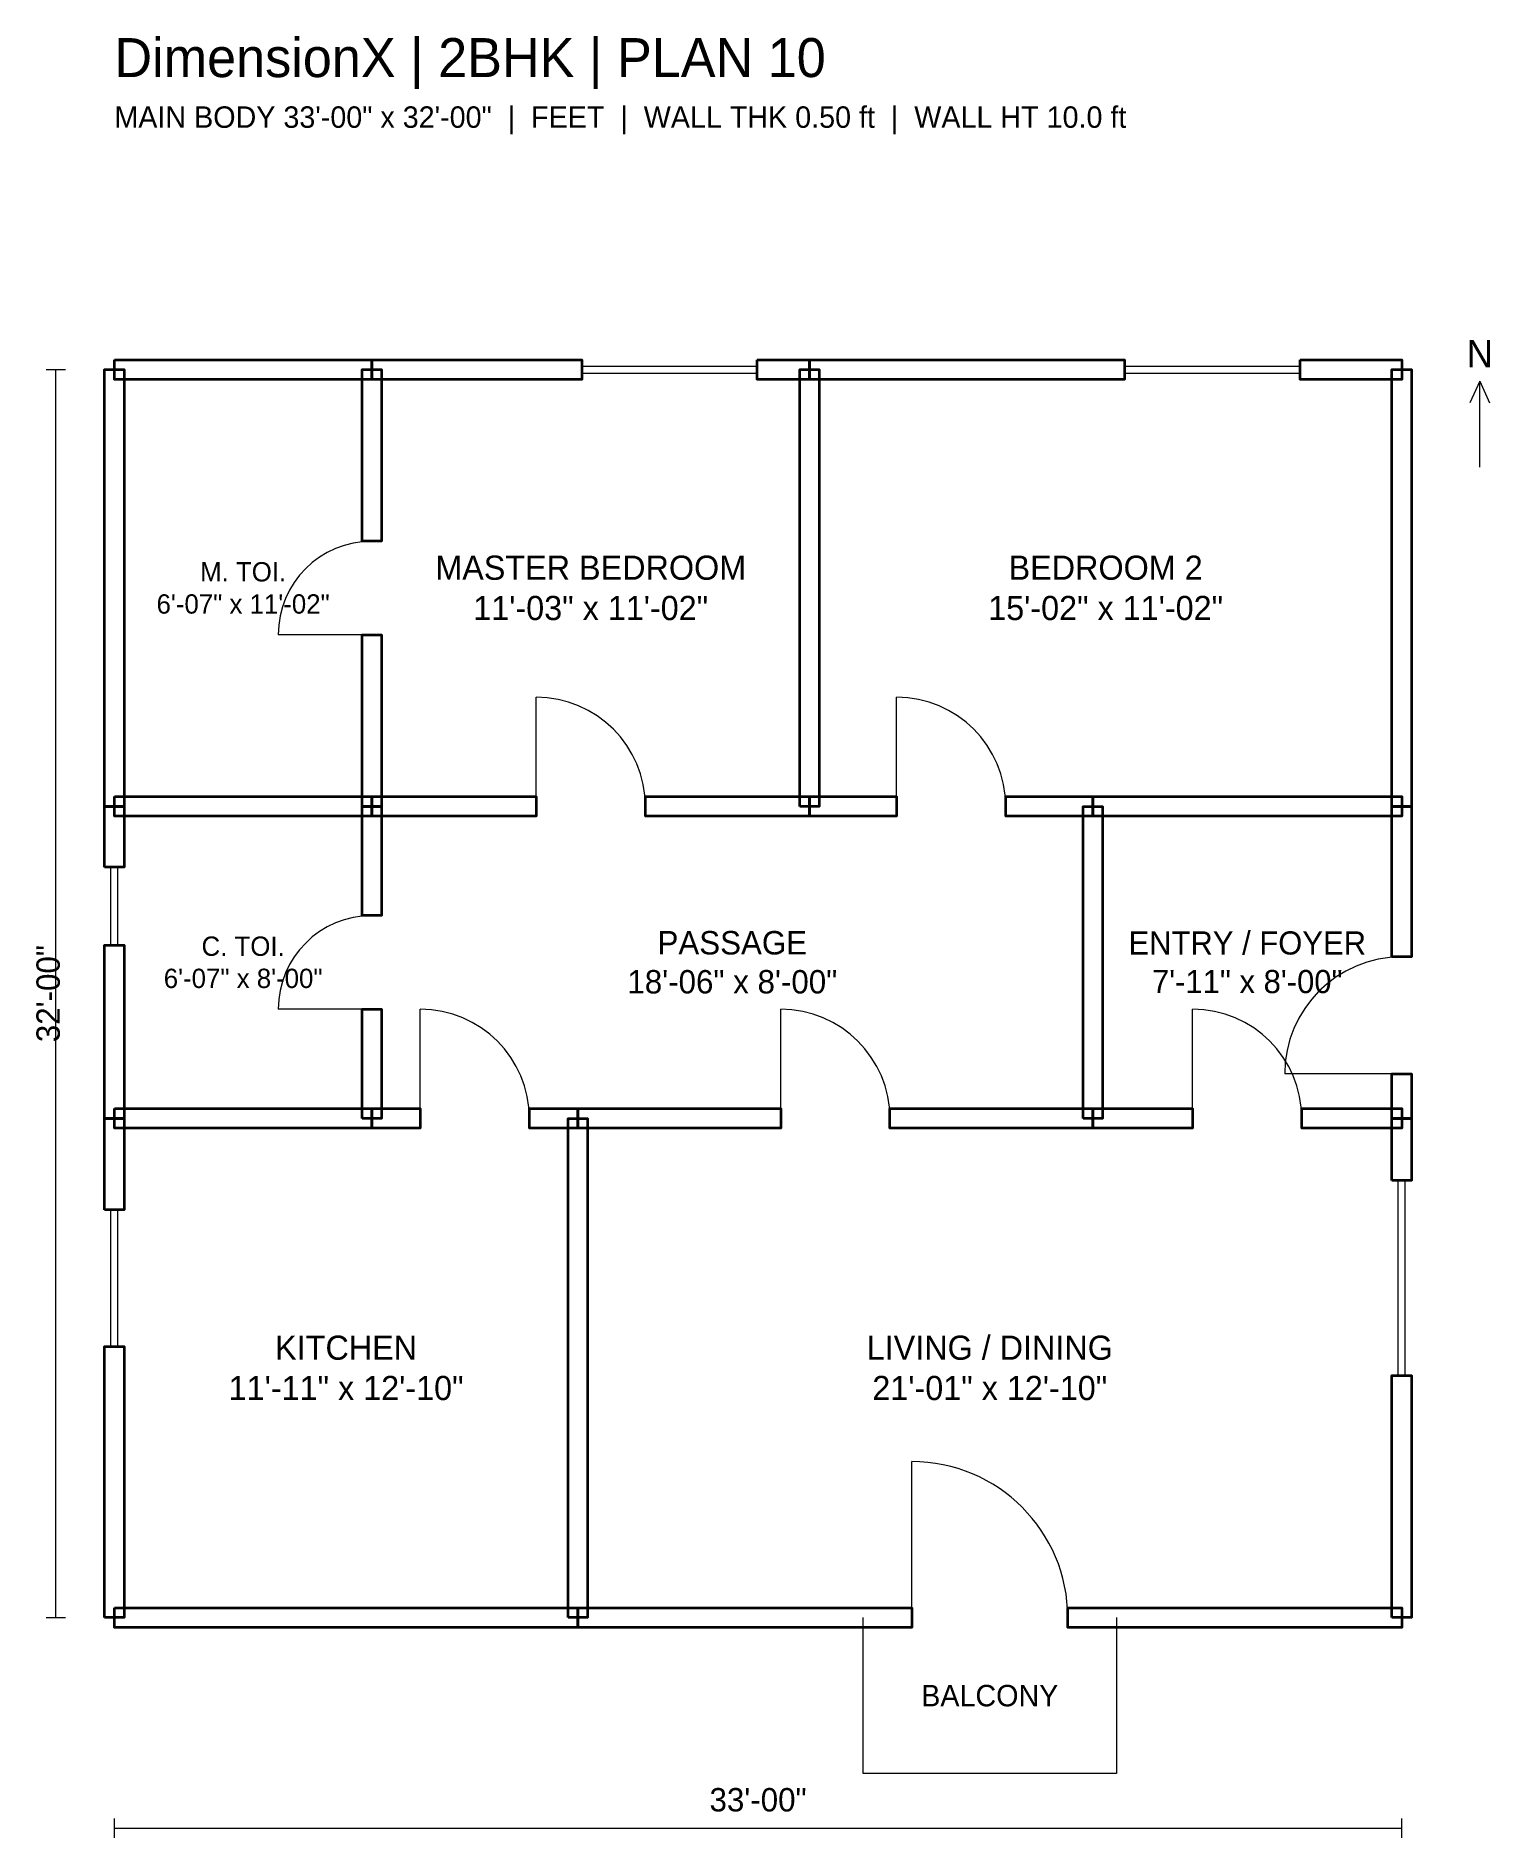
# Model space of a CAD drawing. Header units: feet. Extents: x -2 to 35.3, y -5.7 to 40.6.
import ezdxf
from ezdxf.enums import TextEntityAlignment as Align

# ---------------------------------------------------------------- set-up
doc = ezdxf.new("R2010")
doc.units = ezdxf.units.FT
doc.header["$MEASUREMENT"] = 0
for name, color, linetype, lineweight in [('DX_DIMENSION', 8, 'CONTINUOUS', 9), ('DX_DOOR_SYMBOL', 1, 'CONTINUOUS', 18), ('DX_RAILING', 3, 'CONTINUOUS', 13), ('DX_ROOM_LABEL', 7, 'CONTINUOUS', 13), ('DX_TITLE', 7, 'CONTINUOUS', 18), ('DX_WALL_FACE', 7, 'CONTINUOUS', 35), ('DX_WINDOW_SYMBOL', 4, 'CONTINUOUS', 18)]:
    doc.layers.add(name, color=color, linetype=linetype, lineweight=lineweight)

msp = doc.modelspace()

# ---------------------------------------------------------------- linework, layer by layer
at = {"layer": 'DX_DIMENSION'}
for p, q in [((-1.75, 32), (-1.25, 32)), ((-1.5, 0), (-1.5, 32)), ((35, 31.7), (34.75, 31.15)), ((35, 29.5), (35, 31.7)), ((35, 31.7), (35.25, 31.15)), ((-1.75, 0), (-1.25, 0)), ((0, -5.65), (0, -5.15)), ((0, -5.4), (33, -5.4)), ((33, -5.65), (33, -5.15))]:
    msp.add_line(p, q, dxfattribs=at)
at = {"layer": 'DX_DOOR_SYMBOL'}
for p, q in [((6.6, 25.2), (4.2, 25.2)), ((10.81, 20.8), (10.81, 23.6)), ((20.05, 20.8), (20.05, 23.6)), ((6.6, 15.6), (4.2, 15.6)), ((7.84, 12.8), (7.84, 15.6)), ((17.08, 12.8), (17.08, 15.6)), ((27.64, 12.8), (27.64, 15.6)), ((33, 13.94), (30, 13.94)), ((20.44, 0), (20.44, 4))]:
    msp.add_line(p, q, dxfattribs=at)
for centre, radius, start, end in [((6.6, 25.2), 2.4, 90, 180), ((10.81, 20.8), 2.8, 0, 90), ((20.05, 20.8), 2.8, 0, 90), ((6.6, 15.6), 2.4, 90, 180), ((33, 13.94), 3, 90, 180), ((7.84, 12.8), 2.8, 0, 90), ((17.08, 12.8), 2.8, 0, 90), ((27.64, 12.8), 2.8, 0, 90), ((20.44, 0), 4, 0, 90)]:
    msp.add_arc(centre, radius, start, end, dxfattribs=at)
at = {"layer": 'DX_RAILING'}
for p, q in [((19.19, -4), (19.19, 0)), ((25.69, 0), (25.69, -4)), ((25.69, -4), (19.19, -4))]:
    msp.add_line(p, q, dxfattribs=at)
at = {"layer": 'DX_WALL_FACE'}
for points in [[(-0.25, 20.8), (-0.25, 32), (0.25, 32), (0.25, 20.8)], [(0, 32.25), (6.6, 32.25), (6.6, 31.75), (0, 31.75)], [(6.35, 27.6), (6.35, 32), (6.85, 32), (6.85, 27.6)], [(6.6, 32.25), (11.9796, 32.25), (11.9796, 31.75), (6.6, 31.75)], [(16.4796, 32.25), (17.82, 32.25), (17.82, 31.75), (16.4796, 31.75)], [(17.57, 20.8), (17.57, 32), (18.07, 32), (18.07, 20.8)], [(17.82, 32.25), (25.8924, 32.25), (25.8924, 31.75), (17.82, 31.75)], [(30.3924, 32.25), (33, 32.25), (33, 31.75), (30.3924, 31.75)], [(32.75, 20.8), (32.75, 32), (33.25, 32), (33.25, 20.8)], [(6.35, 20.8), (6.35, 25.2), (6.85, 25.2), (6.85, 20.8)], [(-0.25, 19.24), (-0.25, 20.8), (0.25, 20.8), (0.25, 19.24)], [(0, 21.05), (6.6, 21.05), (6.6, 20.55), (0, 20.55)], [(6.35, 18), (6.35, 20.8), (6.85, 20.8), (6.85, 18)], [(6.6, 21.05), (10.81, 21.05), (10.81, 20.55), (6.6, 20.55)], [(13.61, 21.05), (17.82, 21.05), (17.82, 20.55), (13.61, 20.55)], [(17.82, 21.05), (20.05, 21.05), (20.05, 20.55), (17.82, 20.55)], [(22.85, 21.05), (25.08, 21.05), (25.08, 20.55), (22.85, 20.55)], [(24.83, 12.8), (24.83, 20.8), (25.33, 20.8), (25.33, 12.8)], [(25.08, 21.05), (33, 21.05), (33, 20.55), (25.08, 20.55)], [(32.75, 16.94), (32.75, 20.8), (33.25, 20.8), (33.25, 16.94)], [(-0.25, 12.8), (-0.25, 17.24), (0.25, 17.24), (0.25, 12.8)], [(6.35, 12.8), (6.35, 15.6), (6.85, 15.6), (6.85, 12.8)], [(32.75, 12.8), (32.75, 13.94), (33.25, 13.94), (33.25, 12.8)], [(0, 13.05), (6.6, 13.05), (6.6, 12.55), (0, 12.55)], [(6.6, 13.05), (7.84, 13.05), (7.84, 12.55), (6.6, 12.55)], [(10.64, 13.05), (11.88, 13.05), (11.88, 12.55), (10.64, 12.55)], [(11.88, 13.05), (17.08, 13.05), (17.08, 12.55), (11.88, 12.55)], [(19.88, 13.05), (25.08, 13.05), (25.08, 12.55), (19.88, 12.55)], [(25.08, 13.05), (27.64, 13.05), (27.64, 12.55), (25.08, 12.55)], [(30.44, 13.05), (33, 13.05), (33, 12.55), (30.44, 12.55)], [(-0.25, 10.454), (-0.25, 12.8), (0.25, 12.8), (0.25, 10.454)], [(11.63, 0), (11.63, 12.8), (12.13, 12.8), (12.13, 0)], [(32.75, 11.204), (32.75, 12.8), (33.25, 12.8), (33.25, 11.204)], [(-0.25, 0), (-0.25, 6.954), (0.25, 6.954), (0.25, 0)], [(32.75, 0), (32.75, 6.204), (33.25, 6.204), (33.25, 0)], [(0, 0.25), (11.88, 0.25), (11.88, -0.25), (0, -0.25)], [(11.88, 0.25), (20.44, 0.25), (20.44, -0.25), (11.88, -0.25)], [(24.44, 0.25), (33, 0.25), (33, -0.25), (24.44, -0.25)]]:
    msp.add_lwpolyline(points, close=True, dxfattribs=at)
at = {"layer": 'DX_WINDOW_SYMBOL'}
for p, q in [((11.9796, 31.8), (11.9796, 32.2)), ((11.9796, 32.09), (16.4796, 32.09)), ((11.9796, 31.91), (16.4796, 31.91)), ((16.4796, 31.8), (16.4796, 32.2)), ((25.8924, 31.8), (25.8924, 32.2)), ((25.8924, 32.09), (30.3924, 32.09)), ((25.8924, 31.91), (30.3924, 31.91)), ((30.3924, 31.8), (30.3924, 32.2)), ((0.2, 19.24), (-0.2, 19.24)), ((-0.09, 17.24), (-0.09, 19.24)), ((0.09, 17.24), (0.09, 19.24)), ((0.2, 17.24), (-0.2, 17.24)), ((33.2, 11.204), (32.8, 11.204)), ((32.91, 6.204), (32.91, 11.204)), ((33.09, 6.204), (33.09, 11.204)), ((0.2, 10.454), (-0.2, 10.454)), ((-0.09, 6.954), (-0.09, 10.454)), ((0.09, 6.954), (0.09, 10.454)), ((0.2, 6.954), (-0.2, 6.954)), ((33.2, 6.204), (32.8, 6.204))]:
    msp.add_line(p, q, dxfattribs=at)

# ---------------------------------------------------------------- texts
at = {"layer": 'DX_DIMENSION'}
msp.add_text('MAIN BODY 33\'-00" x 32\'-00"  |  FEET  |  WALL THK 0.50 ft  |  WALL HT 10.0 ft', height=0.55, dxfattribs=at).set_placement((0, 38.2))
for s, height, p in [('N', 0.7, (35, 31.85)), ('33\'-00"', 0.6, (16.5, -5.15))]:
    msp.add_text(s, height=height, dxfattribs=at).set_placement(p, align=Align.BOTTOM_CENTER)
msp.add_text('32\'-00"', height=0.6, rotation=90, dxfattribs=at).set_placement((-1.7, 16), align=Align.MIDDLE_CENTER)
at = {"layer": 'DX_ROOM_LABEL'}
msp.add_text('BALCONY', height=0.55, dxfattribs=at).set_placement((22.44, -2), align=Align.MIDDLE_CENTER)
at = {"layer": 'DX_ROOM_LABEL', "attachment_point": 5}
for s, insert, char_height, width in [('M. TOI.\\P6\'-07" x 11\'-02"', (3.3, 26.4), 0.495, 5.808), ('MASTER BEDROOM\\P11\'-03" x 11\'-02"', (12.21, 26.4), 0.62, 9.8736), ('BEDROOM 2\\P15\'-02" x 11\'-02"', (25.41, 26.4), 0.62, 13.3584), ('PASSAGE\\P18\'-06" x 8\'-00"', (15.84, 16.8), 0.6, 16.2624), ('ENTRY / FOYER\\P7\'-11" x 8\'-00"', (29.04, 16.8), 0.594, 6.9696), ('C. TOI.\\P6\'-07" x 8\'-00"', (3.3, 16.8), 0.495, 5.808), ('KITCHEN\\P11\'-11" x 12\'-10"', (5.94, 6.4), 0.62, 10.4544), ('LIVING / DINING\\P21\'-01" x 12\'-10"', (22.44, 6.4), 0.62, 18.5856)]:
    msp.add_mtext(s, dxfattribs=dict(at, insert=insert, char_height=char_height, width=width))
at = {"layer": 'DX_TITLE'}
msp.add_text('DimensionX | 2BHK | PLAN 10', height=1, dxfattribs=at).set_placement((0, 39.5))

doc.saveas('drawing.dxf')
